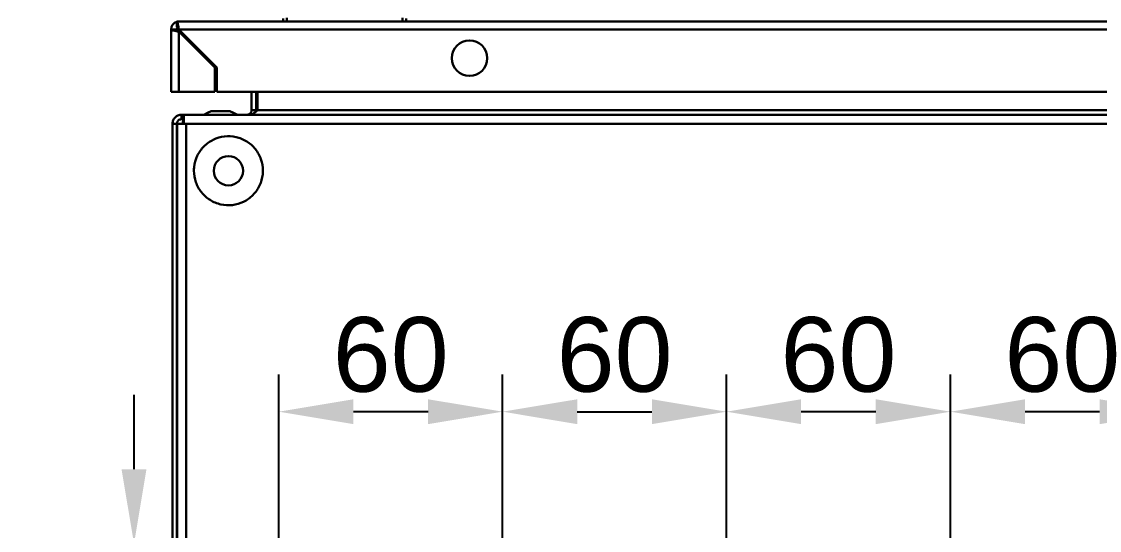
# Model space of a CAD drawing. Header units: millimetres. Extents: x 0 to 53000, y -591 to 24400.
# Drawn here: x 20733 to 21021.9, y 2086.6 to 2223 of the extents above; entities that cross this region are included whole.
import ezdxf

# ---------------------------------------------------------------- set-up
doc = ezdxf.new("R2010")
doc.units = ezdxf.units.MM
doc.layers.add('Основная', color=7, linetype='Continuous', lineweight=30)
doc.layers.add('размеры', color=3, linetype='Continuous')
doc.styles.get("Standard").update_dxf_attribs({"font": 'arial.ttf'})
doc.dimstyles.new('ISO2', dxfattribs={"dimtxt": 20, "dimasz": 20, "dimexe": 10, "dimexo": 5, "dimgap": 5, "dimtad": 1, "dimdec": 4, "dimdsep": 46, "dimlunit": 6, "dimtxsty": 'Standard', "dimcen": 20, "dimadec": 0, "dimazin": 0, "dimtfac": 1, "dimtdec": 4, "dimtmove": 0, "dimatfit": 3, "dimfxl": 1, "dimtolj": 1, "dimtzin": 0, "dimarcsym": 0})

# ---------------------------------------------------------------- blocks, each defined once
blk = doc.blocks.new('*D240')
at = {"layer": 'Defpoints', "color": 0, "transparency": 16777216}
for p in [(20801.91, 2118.44), (20801.91, 2006.5), (20861.91, 1966.5)]:
    blk.add_point(p, dxfattribs=at)
at = {"layer": 'размеры', "color": 0, "lineweight": -2, "transparency": 16777216}
for p, q in [((20801.91, 2011.5), (20801.91, 2128.44)), ((20861.91, 1971.5), (20861.91, 2128.44)), ((20841.91, 2118.44), (20821.91, 2118.44))]:
    blk.add_line(p, q, dxfattribs=at)
at = {"layer": 'размеры', "color": 0, "transparency": 16777216}
for points in [[(20821.91, 2121.77), (20821.91, 2115.1), (20801.91, 2118.44)], [(20841.91, 2121.77), (20841.91, 2115.1), (20861.91, 2118.44)]]:
    blk.add_solid(points, dxfattribs=at)
at = {"layer": 'размеры', "color": 0, "transparency": 16777216, "insert": (20831.91, 2133.65), "char_height": 20, "attachment_point": 5}
blk.add_mtext('\\A1;60', dxfattribs=at)
blk = doc.blocks.new('*D241')
at = {"layer": 'Defpoints', "color": 0, "transparency": 16777216}
for p in [(20921.91, 2118.44), (20861.91, 2006.5), (20921.91, 1966.5)]:
    blk.add_point(p, dxfattribs=at)
at = {"layer": 'размеры', "color": 0, "lineweight": -2, "transparency": 16777216}
for p, q in [((20861.91, 2011.5), (20861.91, 2128.44)), ((20921.91, 1971.5), (20921.91, 2128.44)), ((20881.91, 2118.44), (20901.91, 2118.44))]:
    blk.add_line(p, q, dxfattribs=at)
at = {"layer": 'размеры', "color": 0, "transparency": 16777216}
for points in [[(20881.91, 2121.77), (20881.91, 2115.1), (20861.91, 2118.44)], [(20901.91, 2121.77), (20901.91, 2115.1), (20921.91, 2118.44)]]:
    blk.add_solid(points, dxfattribs=at)
at = {"layer": 'размеры', "color": 0, "transparency": 16777216, "insert": (20891.91, 2133.65), "char_height": 20, "attachment_point": 5}
blk.add_mtext('\\A1;60', dxfattribs=at)
blk = doc.blocks.new('*D245')
at = {"layer": 'Defpoints', "color": 0, "transparency": 16777216}
for p in [(20981.91, 2118.44), (21041.91, 2006.5), (20981.91, 1966.5)]:
    blk.add_point(p, dxfattribs=at)
at = {"layer": 'размеры', "color": 0, "lineweight": -2, "transparency": 16777216}
for p, q in [((20981.91, 1971.5), (20981.91, 2128.44)), ((21041.91, 2011.5), (21041.91, 2128.44)), ((21021.91, 2118.44), (21001.91, 2118.44))]:
    blk.add_line(p, q, dxfattribs=at)
at = {"layer": 'размеры', "color": 0, "transparency": 16777216}
for points in [[(21001.91, 2121.77), (21001.91, 2115.1), (20981.91, 2118.44)], [(21021.91, 2121.77), (21021.91, 2115.1), (21041.91, 2118.44)]]:
    blk.add_solid(points, dxfattribs=at)
at = {"layer": 'размеры', "color": 0, "transparency": 16777216, "insert": (21011.91, 2133.65), "char_height": 20, "attachment_point": 5}
blk.add_mtext('\\A1;60', dxfattribs=at)
blk = doc.blocks.new('*D199')
at = {"layer": 'Defpoints', "color": 0, "transparency": 16777216}
for p in [(20921.91, 2118.44), (20921.91, 2006.5), (20981.91, 2006.5)]:
    blk.add_point(p, dxfattribs=at)
at = {"layer": 'размеры', "color": 0, "lineweight": -2, "transparency": 16777216}
for p, q in [((20921.91, 2011.5), (20921.91, 2128.44)), ((20981.91, 2011.5), (20981.91, 2128.44)), ((20961.91, 2118.44), (20941.91, 2118.44))]:
    blk.add_line(p, q, dxfattribs=at)
at = {"layer": 'размеры', "color": 0, "transparency": 16777216}
for points in [[(20941.91, 2121.77), (20941.91, 2115.1), (20921.91, 2118.44)], [(20961.91, 2121.77), (20961.91, 2115.1), (20981.91, 2118.44)]]:
    blk.add_solid(points, dxfattribs=at)
at = {"layer": 'размеры', "color": 0, "transparency": 16777216, "insert": (20951.91, 2133.65), "char_height": 20, "attachment_point": 5}
blk.add_mtext('\\A1;60', dxfattribs=at)
blk = doc.blocks.new('*D264')
at = {"layer": 'Defpoints', "color": 0, "transparency": 16777216}
for p in [(20861.91, 2083), (20763.11, 2046.5), (20861.91, 2046.5)]:
    blk.add_point(p, dxfattribs=at)
at = {"layer": 'размеры', "color": 0, "lineweight": -2, "transparency": 16777216}
for p, q in [((20763.11, 2103), (20763.11, 2123)), ((20856.91, 2083), (20753.11, 2083)), ((20763.11, 2083), (20763.11, 2046.5)), ((20856.91, 2046.5), (20753.11, 2046.5)), ((20763.11, 2026.5), (20763.11, 1944.42))]:
    blk.add_line(p, q, dxfattribs=at)
at = {"layer": 'размеры', "color": 0, "transparency": 16777216}
for points in [[(20759.77, 2103), (20766.44, 2103), (20763.11, 2083)], [(20759.77, 2026.5), (20766.44, 2026.5), (20763.11, 2046.5)]]:
    blk.add_solid(points, dxfattribs=at)
at = {"layer": 'размеры', "color": 0, "transparency": 16777216, "insert": (20746.09, 1975.46), "char_height": 20, "attachment_point": 5, "rotation": 90}
blk.add_mtext('\\A1;36,5', dxfattribs=at)

msp = doc.modelspace()

# ---------------------------------------------------------------- linework, layer by layer
at = {"layer": 'Основная', "linetype": 'Continuous'}
for p, q in [((20775.13817, 2222.96807), (20774.53816, 2222.96807)), ((20774.53816, 2222.88052), (20774.53816, 2222.96807)), ((20774.53816, 2221.46806), (20774.53816, 2222.88052)), ((21367.93817, 2222.96807), (20775.13817, 2222.96807)), ((20803.03815, 2223.76643), (20803.03815, 2222.96807)), ((20804.03817, 2222.96807), (20804.03817, 2223.96807)), ((20835.03816, 2222.96807), (20835.03816, 2223.96807)), ((20836.03816, 2222.96807), (20836.03816, 2223.76643)), ((20773.03815, 2220.86806), (20773.03815, 2204.16806)), ((20773.03815, 2220.86806), (20774.53816, 2220.86806)), ((20775.13817, 2220.86806), (21367.93817, 2220.86806)), ((20775.13817, 2220.86806), (20785.33817, 2210.66807)), ((20775.13817, 2204.16806), (20775.13817, 2220.26807)), ((20784.73816, 2210.66807), (20775.13817, 2220.26807)), ((20784.73816, 2204.16806), (20784.73816, 2210.66807)), ((20785.33817, 2210.66807), (20785.33817, 2204.16806)), ((20773.03815, 2204.16806), (20775.13817, 2204.16806)), ((20775.13817, 2204.16806), (20784.73816, 2204.16806)), ((20785.33817, 2204.16806), (21357.73817, 2204.16806)), ((20794.61086, 2204.16806), (20794.61086, 2199.20331)), ((20795.81088, 2199.20331), (20795.81088, 2204.16806)), ((20796.23515, 2204.16806), (20796.23515, 2199.20331)), ((20788.31086, 2199.00332), (20784.31088, 2199.00332)), ((20794.61086, 2199.20331), (20795.81088, 2199.20331)), ((20795.81088, 2199.20331), (20795.72869, 2198.78743)), ((20796.23515, 2199.20331), (21350.5866, 2199.20331)), ((20773.41086, 2195.60332), (20773.41086, 1925.40331)), ((20774.61088, 2195.60332), (20773.41086, 2195.60332)), ((20774.61088, 2195.60332), (20774.61088, 1925.40331)), ((20774.61088, 2195.60332), (20774.71087, 2195.60332)), ((20774.71087, 2195.60332), (20774.71087, 1925.40331)), ((20776.41088, 2195.60332), (20774.71087, 2195.60332)), ((20775.81087, 2198.00332), (20775.81087, 2196.80331)), ((20776.44727, 2198.00332), (20775.81087, 2198.00332)), ((20776.42325, 2196.80331), (20775.81087, 2196.80331)), ((20776.41088, 2195.60332), (20777.11088, 2195.60332)), ((21370.37448, 2198.00332), (20776.44727, 2198.00332)), ((20777.11088, 2195.60332), (20777.11088, 1925.40331)), ((21370.71088, 2195.60332), (20777.11088, 2195.60332)), ((20774.71087, 2144.50331), (20774.61088, 2144.50331)), ((20774.71087, 2144.49801), (20774.61088, 2144.49801)), ((20774.61088, 2136.99801), (20774.71087, 2136.99801))]:
    msp.add_line(p, q, dxfattribs=at)
at = {"layer": 'Основная', "linetype": 'Continuous', "flags": 128}
for points in [[(20783.81086, 2199.00332), (20782.81087, 2198.50331), (20781.81088, 2198.00332)], [(20790.81089, 2198.00332), (20789.81087, 2198.50331), (20788.81088, 2199.00332)], [(20788.81088, 2199.00332), (20788.81088, 2199.00332)]]:
    msp.add_lwpolyline(points, dxfattribs=at)
at = {"layer": 'Основная', "linetype": 'Continuous'}
for centre, radius in [((20853.03816, 2213.16806), 4.75), ((20788.41087, 2183.00331), 3.93507), ((20788.41087, 2183.00331), 3.92157)]:
    msp.add_circle(centre, radius, dxfattribs=at)
for radius, start in [(2.1, 106.6015496), (0.6, 126.8818189)]:
    msp.add_arc((20775.13816, 2220.86806), radius, start, 180, dxfattribs=at)
for points, knots in [([(20774.53816, 2222.96807), (20774.58523, 2222.94026), (20774.67601, 2222.88664), (20774.81031, 2222.48544), (20774.9413, 2221.92456), (20775.05079, 2221.34822), (20775.11623, 2220.98863), (20775.13817, 2220.86806)], [0, 0, 0, 0, 0.235056827, 0.45334043, 0.671616261, 0.88989216, 1, 1, 1, 1]), ([(20775.13817, 2220.26807), (20774.8795, 2220.31513), (20774.3806, 2220.40591), (20773.73761, 2220.54024), (20773.27669, 2220.67119), (20773.06314, 2220.78071), (20773.04443, 2220.84613), (20773.03815, 2220.86806)], [0, 0, 0, 0, 0.235056426, 0.453342722, 0.671617379, 0.889888771, 1, 1, 1, 1]), ([(20775.13817, 2220.86806), (20775.08816, 2220.94668), (20774.98814, 2221.10393), (20774.83817, 2221.30225), (20774.68815, 2221.441), (20774.58816, 2221.45904), (20774.53816, 2221.46806)], [0, 0, 0, 0, 0.250007711, 0.500011554, 0.749993481, 1, 1, 1, 1]), ([(20774.53816, 2220.86806), (20774.54717, 2220.81807), (20774.56519, 2220.71807), (20774.70399, 2220.56805), (20774.90228, 2220.41806), (20775.05954, 2220.31806), (20775.13817, 2220.26807)], [0, 0, 0, 0, 0.250003121, 0.500003614, 0.749996879, 1, 1, 1, 1]), ([(20784.31088, 2199.00332), (20784.25473, 2199.00332), (20784.14259, 2199.00332), (20783.99063, 2199.00332), (20783.87549, 2199.00332), (20783.8178, 2199.00332), (20783.81272, 2199.00332), (20783.81086, 2199.00332)], [0, 0, 0, 0, 0.214279924, 0.427925141, 0.652892286, 0.873155619, 1, 1, 1, 1]), ([(20788.81088, 2199.00332), (20788.80531, 2199.00332), (20788.79416, 2199.00332), (20788.72327, 2199.00332), (20788.6332, 2199.00332), (20788.52121, 2199.00332), (20788.40145, 2199.00332), (20788.32865, 2199.00332), (20788.31086, 2199.00332)], [0, 0, 0, 0, 0.213404877, 0.426776901, 0.530610279, 0.721051619, 0.931812484, 1, 1, 1, 1]), ([(20793.41087, 2198.00332), (20793.61663, 2198.035), (20794.02869, 2198.09844), (20794.51074, 2198.57253), (20794.57718, 2198.9911), (20794.61086, 2199.20331)], [0, 0, 0, 0, 0.329626183, 0.660124759, 1, 1, 1, 1]), ([(20796.23515, 2199.20331), (20795.99477, 2198.99755), (20795.51338, 2198.5855), (20794.78424, 2198.10344), (20794.29521, 2198.037), (20794.04727, 2198.00332)], [0, 0, 0, 0, 0.3296328292, 0.6601269332, 1, 1, 1, 1]), ([(20773.41086, 2195.60332), (20773.44694, 2195.91781), (20773.51909, 2196.54679), (20774.07409, 2197.34009), (20774.8674, 2197.89509), (20775.49638, 2197.96724), (20775.81087, 2198.00332)], [0, 0, 0, 0, 0.249997828, 0.499998049, 0.749998271, 1, 1, 1, 1]), ([(20774.61088, 2195.60332), (20774.62892, 2195.76056), (20774.665, 2196.07504), (20774.94248, 2196.4717), (20775.33914, 2196.7492), (20775.65363, 2196.78527), (20775.81087, 2196.80331)], [0, 0, 0, 0, 0.249996124, 0.49999389, 0.749996076, 1, 1, 1, 1]), ([(20776.11086, 2195.60332), (20776.1389, 2195.76056), (20776.19496, 2196.07504), (20776.27907, 2196.4717), (20776.36317, 2196.7492), (20776.41924, 2196.78527), (20776.44727, 2196.80331)], [0, 0, 0, 0, 0.249996094, 0.499994079, 0.749996347, 1, 1, 1, 1]), ([(20776.44727, 2198.00332), (20776.44424, 2197.96724), (20776.43819, 2197.89509), (20776.42905, 2197.34009), (20776.41997, 2196.54679), (20776.41391, 2195.91781), (20776.41088, 2195.60332)], [0, 0, 0, 0, 0.2500016712, 0.5000019894, 0.7500022302, 1, 1, 1, 1]), ([(20779.16086, 2183.00332), (20779.26314, 2181.96317), (20779.4677, 2179.88289), (20781.0622, 2177.11424), (20783.41037, 2175.00958), (20786.34236, 2173.80611), (20789.50217, 2173.63961), (20792.54041, 2174.52861), (20795.11264, 2176.3738), (20796.92957, 2178.96369), (20797.5895, 2181.31987), (20797.71556, 2183.71298), (20797.30691, 2186.12547), (20795.77215, 2188.89191), (20793.40798, 2190.99719), (20790.48032, 2192.20049), (20787.3192, 2192.36703), (20784.28184, 2191.47802), (20781.70742, 2189.63288), (20779.89839, 2187.04273), (20779.21569, 2184.68736), (20779.17142, 2183.32773), (20779.16086, 2183.00332)], [0, 0, 0, 0, 0.053686265, 0.10737235, 0.161058784, 0.214744847, 0.268431133, 0.3221173, 0.375803598, 0.429489788, 0.483176005, 0.500000034, 0.553686213, 0.607372435, 0.661058484, 0.714745073, 0.768430844, 0.822117505, 0.875803385, 0.929489871, 0.983176072, 1, 1, 1, 1])]:
    msp.add_open_spline(points, degree=3, knots=knots, dxfattribs=at)

# ---------------------------------------------------------------- dimensions: what is measured, and where the dimension line sits
at = {"layer": 'размеры'}
for base, p1, p2, picture, middle in [((20801.91088, 2118.43767), (20861.91088, 1966.50331), (20801.91088, 2006.50331), '*D240', (20831.91088, 2133.64913)), ((20921.91088, 2118.43767), (20861.91088, 2006.50331), (20921.91088, 1966.50331), '*D241', (20891.91088, 2133.64913)), ((20921.91088, 2118.43767), (20981.91088, 2006.50331), (20921.91088, 2006.50331), '*D199', (20951.91088, 2133.64913)), ((20981.91088, 2118.43767), (21041.91088, 2006.50331), (20981.91088, 1966.50331), '*D245', (21011.91088, 2133.64913))]:
    dim = msp.add_linear_dim(base=base, p1=p1, p2=p2, dimstyle='ISO2', dxfattribs=at)
    dim.commit()
    dim.dimension.update_dxf_attribs({"geometry": picture, "text_midpoint": middle})
dim = msp.add_linear_dim(base=(20763.1081, 2046.50331), p1=(20861.91088, 2083.00332), p2=(20861.91088, 2046.50331), angle=90, dimstyle='ISO2', dxfattribs=at)
dim.commit()
dim.dimension.update_dxf_attribs({"geometry": '*D264', "text_midpoint": (20746.089, 1975.45966)})

doc.saveas('drawing.dxf')
